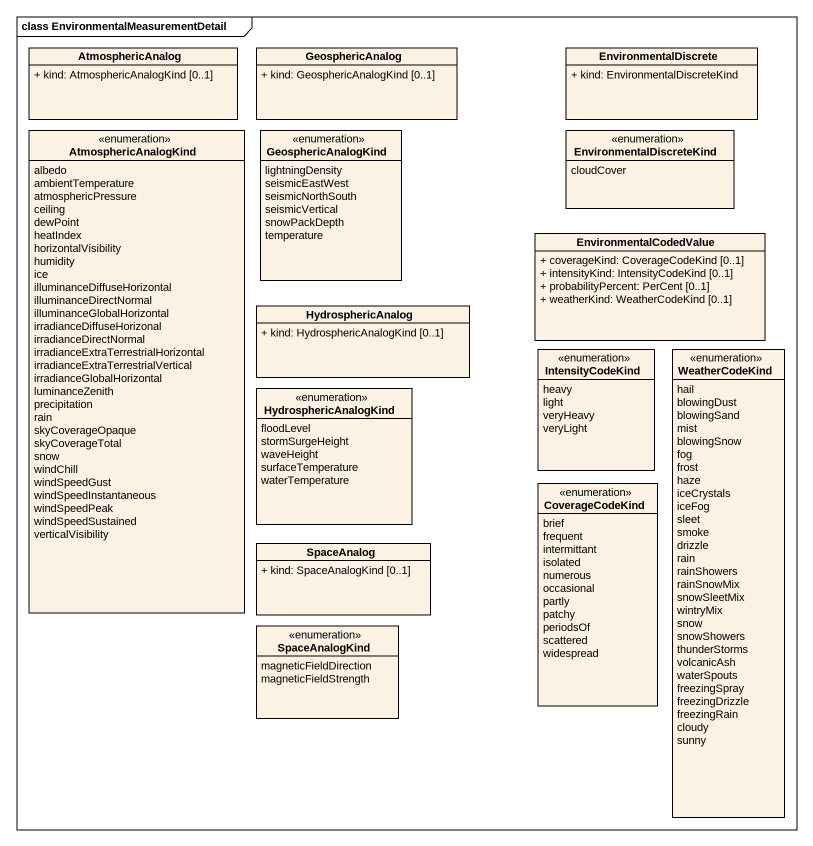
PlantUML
@startuml
mainframe class EnvironmentalMeasurementDetail
hide circle
hide empty members
skinparam classAttributeIconSize 0
class AtmosphericAnalog {
  + kind: AtmosphericAnalogKind [0..1]
}
class GeosphericAnalog {
  + kind: GeosphericAnalogKind [0..1]
}
class EnvironmentalDiscrete {
  + kind: EnvironmentalDiscreteKind
}
enum AtmosphericAnalogKind {
  albedo
  ambientTemperature
  atmosphericPressure
  ceiling
  dewPoint
  heatIndex
  horizontalVisibility
  humidity
  ice
  illuminanceDiffuseHorizontal
  illuminanceDirectNormal
  illuminanceGlobalHorizontal
  irradianceDiffuseHorizonal
  irradianceDirectNormal
  irradianceExtraTerrestrialHorizontal
  irradianceExtraTerrestrialVertical
  irradianceGlobalHorizontal
  luminanceZenith
  precipitation
  rain
  skyCoverageOpaque
  skyCoverageTotal
  snow
  windChill
  windSpeedGust
  windSpeedInstantaneous
  windSpeedPeak
  windSpeedSustained
  verticalVisibility
}
enum GeosphericAnalogKind {
  lightningDensity
  seismicEastWest
  seismicNorthSouth
  seismicVertical
  snowPackDepth
  temperature
}
enum EnvironmentalDiscreteKind {
  cloudCover
}
class EnvironmentalCodedValue {
  + coverageKind: CoverageCodeKind [0..1]
  + intensityKind: IntensityCodeKind [0..1]
  + probabilityPercent: PerCent [0..1]
  + weatherKind: WeatherCodeKind [0..1]
}
class HydrosphericAnalog {
  + kind: HydrosphericAnalogKind [0..1]
}
enum IntensityCodeKind {
  heavy
  light
  veryHeavy
  veryLight
}
enum WeatherCodeKind {
  hail
  blowingDust
  blowingSand
  mist
  blowingSnow
  fog
  frost
  haze
  iceCrystals
  iceFog
  sleet
  smoke
  drizzle
  rain
  rainShowers
  rainSnowMix
  snowSleetMix
  wintryMix
  snow
  snowShowers
  thunderStorms
  volcanicAsh
  waterSpouts
  freezingSpray
  freezingDrizzle
  freezingRain
  cloudy
  sunny
}
enum HydrosphericAnalogKind {
  floodLevel
  stormSurgeHeight
  waveHeight
  surfaceTemperature
  waterTemperature
}
enum CoverageCodeKind {
  brief
  frequent
  intermittant
  isolated
  numerous
  occasional
  partly
  patchy
  periodsOf
  scattered
  widespread
}
class SpaceAnalog {
  + kind: SpaceAnalogKind [0..1]
}
enum SpaceAnalogKind {
  magneticFieldDirection
  magneticFieldStrength
}
@enduml
